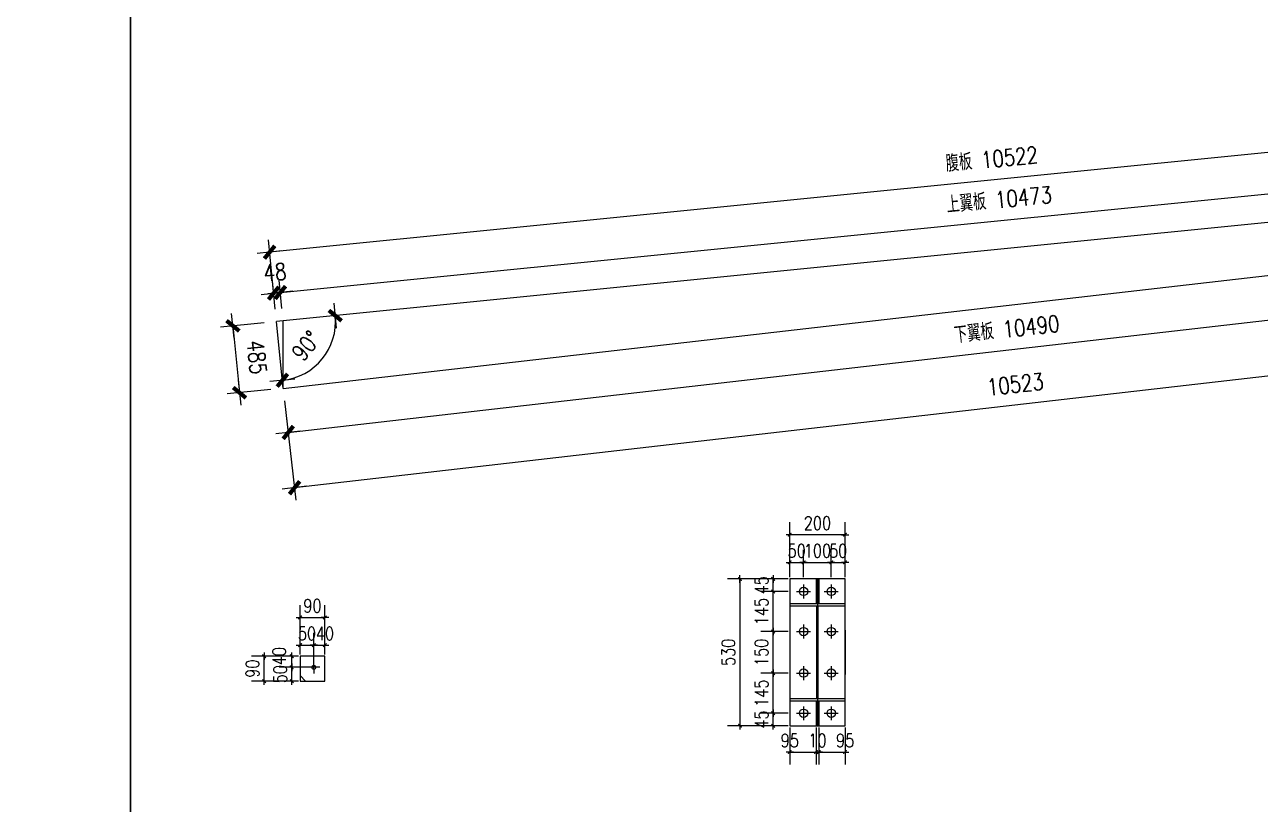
# Model space of a CAD drawing. Header units: millimetres. Extents: x 2287919 to 2522484, y -1845182 to -1736911.
# Drawn here: x 2468260 to 2477191, y -1822177 to -1816546 of the extents above; entities that cross this region are included whole.
import ezdxf

# ---------------------------------------------------------------- set-up
doc = ezdxf.new("R2010")
doc.units = ezdxf.units.MM
doc.header["$LTSCALE"] = 1000
doc.header["$PDMODE"] = 34
doc.styles.add('DIM_FONT', font='simplex.shx', dxfattribs={"width": 0.8, "bigfont": 'hztxt.shx'})
doc.dimstyles.new('WGH(1)', dxfattribs={"dimscale": 1.2, "dimtxt": 100, "dimasz": 0.5, "dimexe": 75, "dimexo": 75, "dimgap": 75, "dimtad": 1, "dimdec": 0, "dimzin": 0, "dimdsep": 46, "dimtxsty": 'DIM_FONT', "dimblk1": '_DIMX', "dimblk2": '_DIMX', "dimsah": 1, "dimcen": 0.09, "dimclrd": 3, "dimclre": 3, "dimclrt": 7, "dimadec": 0, "dimazin": 0, "dimtfac": 1, "dimtdec": 0, "dimtix": 1, "dimtmove": 2, "dimatfit": 3, "dimldrblk": '_DIMX', "dimfxl": 1, "dimtolj": 1, "dimtzin": 0, "dimarcsym": 0})

# ---------------------------------------------------------------- blocks, each defined once
blk = doc.blocks.new('_DIMX')
blk.add_line((-150, 0), (150, 0))
at = {"const_width": 50}
blk.add_lwpolyline([(-70, -70), (70, 70)], dxfattribs=at)
blk = doc.blocks.new('*D1169')
at = {"color": 3, "lineweight": -2}
for p, q in [((2469990.4, -1818698.9), (2469674.9, -1818730.5)), ((2469764.6, -1818722.1), (2469812.7, -1819204)), ((2470038.7, -1819182), (2469723.2, -1819213.5))]:
    blk.add_line(p, q, dxfattribs=at)
at = {"layer": 'Defpoints', "color": 0}
for p in [(2470080, -1818690), (2470128.2, -1819173.1), (2469812.8, -1819204.6)]:
    blk.add_point(p, dxfattribs=at)
at = {"color": 3, "lineweight": -2, "xscale": 0.6, "yscale": 0.6, "zscale": 0.6}
for p, rotation in [((2469764.5, -1818721.5), 95.70375005277484), ((2469812.8, -1819204.6), 275.7037500527748)]:
    blk.add_blockref('_DIMX', p, dxfattribs=dict(at, rotation=rotation))
at = {"color": 7, "insert": (2469937.9, -1818948.1), "char_height": 120, "attachment_point": 5, "rotation": 275.70375, "style": 'DIM_FONT'}
blk.add_mtext('\\A1;485', dxfattribs=at)
blk = doc.blocks.new('*D1171')
at = {"color": 3, "lineweight": -2}
for p, q in [((2470119.3, -1818595.6), (2470098.9, -1818390.9)), ((2470071.1, -1818600.4), (2470050.6, -1818395.8)), ((2470059.6, -1818485.3), (2470107.8, -1818480.5)), ((2470108.4, -1818480.4), (2470109, -1818480.4)), ((2470059, -1818485.4), (2470058.4, -1818485.4))]:
    blk.add_line(p, q, dxfattribs=at)
at = {"layer": 'Defpoints', "color": 0}
for p in [(2470107.8, -1818480.5), (2470080, -1818690), (2470128.2, -1818685.2)]:
    blk.add_point(p, dxfattribs=at)
at = {"color": 3, "lineweight": -2, "xscale": 0.6, "yscale": 0.6, "zscale": 0.6}
for p, rotation in [((2470059.6, -1818485.3), 5.703750053168646), ((2470107.8, -1818480.5), 185.7037500531686)]:
    blk.add_blockref('_DIMX', p, dxfattribs=dict(at, rotation=rotation))
at = {"color": 7, "insert": (2470068.8, -1818333.6), "char_height": 120, "attachment_point": 5, "rotation": 5.70375, "style": 'DIM_FONT'}
blk.add_mtext('\\A1;48', dxfattribs=at)
blk = doc.blocks.new('*D1172')
at = {"color": 3, "lineweight": -2}
for p, q in [((2480540.8, -1817554.7), (2480520.4, -1817350)), ((2470108.4, -1818480.4), (2480528.7, -1817439.7)), ((2470119.3, -1818595.6), (2470098.9, -1818390.9))]:
    blk.add_line(p, q, dxfattribs=at)
at = {"layer": 'Defpoints', "color": 0}
for p in [(2480529.3, -1817439.6), (2480549.7, -1817644.3), (2470128.2, -1818685.2)]:
    blk.add_point(p, dxfattribs=at)
at = {"color": 3, "lineweight": -2, "xscale": 0.6, "yscale": 0.6, "zscale": 0.6}
for p, rotation in [((2480529.3, -1817439.6), 5.703750053135537), ((2470107.8, -1818480.5), 185.7037500531356)]:
    blk.add_blockref('_DIMX', p, dxfattribs=dict(at, rotation=rotation))
at = {"color": 7, "insert": (2475303.6, -1817810.8), "char_height": 120, "attachment_point": 5, "rotation": 5.70375, "style": 'DIM_FONT'}
blk.add_mtext('\\A1;上翼板 10473', dxfattribs=at)
blk = doc.blocks.new('*D1173')
at = {"color": 3, "lineweight": -2}
for p, q in [((2480540.8, -1817554.7), (2480490.8, -1817054.3)), ((2480499.2, -1817143.9), (2470030.6, -1818189.5)), ((2470071.1, -1818600.4), (2470021.1, -1818100))]:
    blk.add_line(p, q, dxfattribs=at)
at = {"layer": 'Defpoints', "color": 0}
for p in [(2480549.7, -1817644.3), (2470030, -1818189.6), (2470080, -1818690)]:
    blk.add_point(p, dxfattribs=at)
at = {"color": 3, "lineweight": -2, "xscale": 0.6, "yscale": 0.6, "zscale": 0.6}
for p, rotation in [((2480499.8, -1817143.9), 5.703750052841388), ((2470030, -1818189.6), 185.7037500528413)]:
    blk.add_blockref('_DIMX', p, dxfattribs=dict(at, rotation=rotation))
at = {"color": 7, "insert": (2475250, -1817517.5), "char_height": 120, "attachment_point": 5, "rotation": 5.70375, "style": 'DIM_FONT'}
blk.add_mtext('\\A1;腹板 10522', dxfattribs=at)
blk = doc.blocks.new('*D1174')
at = {"color": 3, "lineweight": -2}
for p, q in [((2480560, -1818069.4), (2480596.5, -1818388.1)), ((2470165.3, -1819491.7), (2480585.6, -1818298.7)), ((2470138.5, -1819262.5), (2470175, -1819581.2))]:
    blk.add_line(p, q, dxfattribs=at)
at = {"layer": 'Defpoints', "color": 0}
for p in [(2480549.7, -1817979.9), (2480586.2, -1818298.7), (2470128.2, -1819173.1)]:
    blk.add_point(p, dxfattribs=at)
at = {"color": 3, "lineweight": -2, "xscale": 0.6, "yscale": 0.6, "zscale": 0.6}
for p, rotation in [((2480586.2, -1818298.7), 6.531281720880648), ((2470164.7, -1819491.8), 186.5312817208806)]:
    blk.add_blockref('_DIMX', p, dxfattribs=dict(at, rotation=rotation))
at = {"color": 7, "insert": (2475358.4, -1818746.2), "char_height": 120, "attachment_point": 5, "rotation": 6.53128, "style": 'DIM_FONT'}
blk.add_mtext('\\A1;下翼板 10490', dxfattribs=at)
blk = doc.blocks.new('*D1176')
at = {"color": 3, "lineweight": -2}
for p, q in [((2480593.1, -1818065.6), (2480675.3, -1818783.4)), ((2480664.5, -1818694), (2470211, -1819890.8)), ((2470138.5, -1819262.5), (2470220.7, -1819980.3))]:
    blk.add_line(p, q, dxfattribs=at)
at = {"layer": 'Defpoints', "color": 0}
for p in [(2480582.9, -1817976.1), (2470128.2, -1819173.1), (2470210.4, -1819890.9)]:
    blk.add_point(p, dxfattribs=at)
at = {"color": 3, "lineweight": -2, "xscale": 0.6, "yscale": 0.6, "zscale": 0.6}
for p, rotation in [((2480665.1, -1818694), 6.531281720879526), ((2470210.4, -1819890.9), 186.5312817208795)]:
    blk.add_blockref('_DIMX', p, dxfattribs=dict(at, rotation=rotation))
at = {"color": 7, "insert": (2475420.7, -1819143.4), "char_height": 120, "attachment_point": 5, "rotation": 6.53128, "style": 'DIM_FONT'}
blk.add_mtext('\\A1;10523', dxfattribs=at)
blk = doc.blocks.new('*D1177')
at = {"color": 3, "lineweight": -2}
blk.add_arc((2470080, -1818690), 426.8, 275.78431, 5.62319, dxfattribs=at)
at = {"layer": 'Defpoints', "color": 0}
for p in [(2480549.7, -1817644.3), (2470080, -1818690), (2470080, -1818690), (2470329.1, -1819036.5), (2470128.2, -1819173.1)]:
    blk.add_point(p, dxfattribs=at)
at = {"color": 3, "lineweight": -2, "xscale": 0.6, "yscale": 0.6, "zscale": 0.6}
for p, rotation in [((2470504.6, -1818647.6), 95.6634721577545), ((2470122.4, -1819114.6), 185.7440279479032)]:
    blk.add_blockref('_DIMX', p, dxfattribs=dict(at, rotation=rotation))
at = {"color": 7, "insert": (2470294.2, -1818865.3), "char_height": 120, "attachment_point": 5, "rotation": 50.70375, "style": 'DIM_FONT'}
blk.add_mtext('\\A1;90°', dxfattribs=at)
blk = doc.blocks.new('*D1178')
at = {"color": 3, "lineweight": -2}
blk.add_arc((2480549.7, -1817644.3), 294.4, 185.82054, 275.58696, dxfattribs=at)
at = {"layer": 'Defpoints', "color": 0}
for p in [(2480549.7, -1817644.3), (2480549.7, -1817644.3), (2480310.7, -1817816.1), (2480582.9, -1817976.1), (2470080, -1818690)]:
    blk.add_point(p, dxfattribs=at)
at = {"color": 3, "lineweight": -2, "xscale": 0.6, "yscale": 0.6, "zscale": 0.6}
for p, rotation in [((2480256.8, -1817673.5), 95.76214294693328), ((2480579, -1817937.2), 5.645357158663734)]:
    blk.add_blockref('_DIMX', p, dxfattribs=dict(at, rotation=rotation))
at = {"color": 7, "insert": (2480458.3, -1817756), "char_height": 120, "attachment_point": 5, "rotation": 320.70375, "style": 'DIM_FONT'}
blk.add_mtext('\\A1;90°', dxfattribs=at)
blk = doc.blocks.new('*D1179')
at = {"color": 3, "lineweight": -2}
for p, q in [((2470324, -1821188), (2470100, -1821188)), ((2470190, -1821187.82), (2470190, -1821187.64)), ((2470190, -1821288), (2470190, -1821188)), ((2470238, -1821288), (2470100, -1821288)), ((2470190, -1821288.18), (2470190, -1821288.36))]:
    blk.add_line(p, q, dxfattribs=at)
at = {"layer": 'Defpoints', "color": 0}
for p in [(2470190, -1821188), (2470336, -1821188), (2470250, -1821288)]:
    blk.add_point(p, dxfattribs=at)
at = {"color": 3, "lineweight": -2, "xscale": 0.18, "yscale": 0.18, "zscale": 0.18}
for p, rotation in [((2470190, -1821188), 270), ((2470190, -1821288), 90)]:
    blk.add_blockref('_DIMX', p, dxfattribs=dict(at, rotation=rotation))
at = {"color": 7, "insert": (2470106, -1821238), "char_height": 96, "attachment_point": 5, "rotation": 90, "style": 'DIM_FONT'}
blk.add_mtext('\\A1;50', dxfattribs=at)
blk = doc.blocks.new('*D1180')
at = {"color": 3, "lineweight": -2}
for p, q in [((2470238, -1821108), (2470100, -1821108)), ((2470190, -1821187.82), (2470190, -1821108.18)), ((2470324, -1821188), (2470100, -1821188))]:
    blk.add_line(p, q, dxfattribs=at)
at = {"layer": 'Defpoints', "color": 0}
for p in [(2470190, -1821108), (2470250, -1821108), (2470336, -1821188)]:
    blk.add_point(p, dxfattribs=at)
at = {"color": 3, "lineweight": -2, "xscale": 0.18, "yscale": 0.18, "zscale": 0.18}
for p, rotation in [((2470190, -1821108), 90), ((2470190, -1821188), 270)]:
    blk.add_blockref('_DIMX', p, dxfattribs=dict(at, rotation=rotation))
at = {"color": 7, "insert": (2470100, -1821108), "char_height": 96, "attachment_point": 5, "rotation": 90, "style": 'DIM_FONT'}
blk.add_mtext('\\A1;40', dxfattribs=at)
blk = doc.blocks.new('*D1181')
at = {"color": 3, "lineweight": -2}
for p, q in [((2470250, -1821096), (2470250, -1820938)), ((2470350, -1821162), (2470350, -1820938)), ((2470249.82, -1821028), (2470249.64, -1821028)), ((2470250, -1821028), (2470350, -1821028)), ((2470350.18, -1821028), (2470350.36, -1821028))]:
    blk.add_line(p, q, dxfattribs=at)
at = {"layer": 'Defpoints', "color": 0}
for p in [(2470350, -1821028), (2470250, -1821108), (2470350, -1821174)]:
    blk.add_point(p, dxfattribs=at)
at = {"color": 3, "lineweight": -2, "xscale": 0.18, "yscale": 0.18, "zscale": 0.18}
blk.add_blockref('_DIMX', (2470250, -1821028), dxfattribs=at)
at = {"color": 3, "lineweight": -2, "xscale": 0.18, "yscale": 0.18, "zscale": 0.18, "rotation": 180}
blk.add_blockref('_DIMX', (2470350, -1821028), dxfattribs=at)
at = {"color": 7, "insert": (2470300, -1820944), "char_height": 96, "attachment_point": 5, "style": 'DIM_FONT'}
blk.add_mtext('\\A1;50', dxfattribs=at)
blk = doc.blocks.new('*D1182')
at = {"color": 3, "lineweight": -2}
for p, q in [((2470350, -1821162), (2470350, -1820938)), ((2470430, -1821096), (2470430, -1820938)), ((2470350.18, -1821028), (2470429.82, -1821028))]:
    blk.add_line(p, q, dxfattribs=at)
at = {"layer": 'Defpoints', "color": 0}
for p in [(2470430, -1821028), (2470430, -1821108), (2470350, -1821174)]:
    blk.add_point(p, dxfattribs=at)
at = {"color": 3, "lineweight": -2, "xscale": 0.18, "yscale": 0.18, "zscale": 0.18, "rotation": 180}
blk.add_blockref('_DIMX', (2470350, -1821028), dxfattribs=at)
at = {"color": 3, "lineweight": -2, "xscale": 0.18, "yscale": 0.18, "zscale": 0.18}
blk.add_blockref('_DIMX', (2470430, -1821028), dxfattribs=at)
at = {"color": 7, "insert": (2470430, -1820944), "char_height": 96, "attachment_point": 5, "style": 'DIM_FONT'}
blk.add_mtext('\\A1;40', dxfattribs=at)
blk = doc.blocks.new('*D1183')
at = {"color": 3, "lineweight": -2}
for p, q in [((2470250, -1821096), (2470250, -1820738)), ((2470430, -1821096), (2470430, -1820738)), ((2470249.82, -1820828), (2470249.64, -1820828)), ((2470250, -1820828), (2470430, -1820828)), ((2470430.18, -1820828), (2470430.36, -1820828))]:
    blk.add_line(p, q, dxfattribs=at)
at = {"layer": 'Defpoints', "color": 0}
for p in [(2470430, -1820828), (2470250, -1821108), (2470430, -1821108)]:
    blk.add_point(p, dxfattribs=at)
at = {"color": 3, "lineweight": -2, "xscale": 0.18, "yscale": 0.18, "zscale": 0.18}
blk.add_blockref('_DIMX', (2470250, -1820828), dxfattribs=at)
at = {"color": 3, "lineweight": -2, "xscale": 0.18, "yscale": 0.18, "zscale": 0.18, "rotation": 180}
blk.add_blockref('_DIMX', (2470430, -1820828), dxfattribs=at)
at = {"color": 7, "insert": (2470340, -1820744), "char_height": 96, "attachment_point": 5, "style": 'DIM_FONT'}
blk.add_mtext('\\A1;90', dxfattribs=at)
blk = doc.blocks.new('*D1184')
at = {"color": 3, "lineweight": -2}
for p, q in [((2470238, -1821108), (2469900, -1821108)), ((2469990, -1821107.82), (2469990, -1821107.64)), ((2469990, -1821288), (2469990, -1821108)), ((2470238, -1821288), (2469900, -1821288)), ((2469990, -1821288.18), (2469990, -1821288.36))]:
    blk.add_line(p, q, dxfattribs=at)
at = {"layer": 'Defpoints', "color": 0}
for p in [(2469990, -1821108), (2470250, -1821108), (2470250, -1821288)]:
    blk.add_point(p, dxfattribs=at)
at = {"color": 3, "lineweight": -2, "xscale": 0.18, "yscale": 0.18, "zscale": 0.18}
for p, rotation in [((2469990, -1821108), 270), ((2469990, -1821288), 90)]:
    blk.add_blockref('_DIMX', p, dxfattribs=dict(at, rotation=rotation))
at = {"color": 7, "insert": (2469906, -1821198), "char_height": 96, "attachment_point": 5, "rotation": 90, "style": 'DIM_FONT'}
blk.add_mtext('\\A1;90', dxfattribs=at)
blk = doc.blocks.new('*D1141')
at = {"color": 3, "lineweight": -2}
for p, q in [((2473778, -1821520), (2473580, -1821520)), ((2473670, -1821519.82), (2473670, -1821519.64)), ((2473670, -1821610), (2473670, -1821520)), ((2473778, -1821610), (2473580, -1821610)), ((2473670, -1821610.18), (2473670, -1821610.36))]:
    blk.add_line(p, q, dxfattribs=at)
at = {"layer": 'Defpoints', "color": 0}
for p in [(2473670, -1821520), (2473790, -1821520), (2473790, -1821610)]:
    blk.add_point(p, dxfattribs=at)
at = {"color": 3, "lineweight": -2, "xscale": 0.18, "yscale": 0.18, "zscale": 0.18}
for p, rotation in [((2473670, -1821520), 270), ((2473670, -1821610), 90)]:
    blk.add_blockref('_DIMX', p, dxfattribs=dict(at, rotation=rotation))
at = {"color": 7, "insert": (2473586, -1821565), "char_height": 96, "attachment_point": 5, "rotation": 90, "style": 'DIM_FONT'}
blk.add_mtext('\\A1;45', dxfattribs=at)
blk = doc.blocks.new('*D1142')
at = {"color": 3, "lineweight": -2}
for p, q in [((2473778, -1821230), (2473580, -1821230)), ((2473670, -1821519.82), (2473670, -1821230.18)), ((2473778, -1821520), (2473580, -1821520))]:
    blk.add_line(p, q, dxfattribs=at)
at = {"layer": 'Defpoints', "color": 0}
for p in [(2473670, -1821230), (2473790, -1821230), (2473790, -1821520)]:
    blk.add_point(p, dxfattribs=at)
at = {"color": 3, "lineweight": -2, "xscale": 0.18, "yscale": 0.18, "zscale": 0.18}
for p, rotation in [((2473670, -1821230), 90), ((2473670, -1821520), 270)]:
    blk.add_blockref('_DIMX', p, dxfattribs=dict(at, rotation=rotation))
at = {"color": 7, "insert": (2473586, -1821375), "char_height": 96, "attachment_point": 5, "rotation": 90, "style": 'DIM_FONT'}
blk.add_mtext('\\A1;145', dxfattribs=at)
blk = doc.blocks.new('*D1143')
at = {"color": 3, "lineweight": -2}
for p, q in [((2473778, -1820930), (2473580, -1820930)), ((2473670, -1821229.82), (2473670, -1820930.18)), ((2473778, -1821230), (2473580, -1821230))]:
    blk.add_line(p, q, dxfattribs=at)
at = {"layer": 'Defpoints', "color": 0}
for p in [(2473670, -1820930), (2473790, -1820930), (2473790, -1821230)]:
    blk.add_point(p, dxfattribs=at)
at = {"color": 3, "lineweight": -2, "xscale": 0.18, "yscale": 0.18, "zscale": 0.18}
for p, rotation in [((2473670, -1820930), 90), ((2473670, -1821230), 270)]:
    blk.add_blockref('_DIMX', p, dxfattribs=dict(at, rotation=rotation))
at = {"color": 7, "insert": (2473586, -1821080), "char_height": 96, "attachment_point": 5, "rotation": 90, "style": 'DIM_FONT'}
blk.add_mtext('\\A1;150', dxfattribs=at)
blk = doc.blocks.new('*D1144')
at = {"color": 3, "lineweight": -2}
for p, q in [((2473778, -1820640), (2473580, -1820640)), ((2473670, -1820929.82), (2473670, -1820640.18)), ((2473778, -1820930), (2473580, -1820930))]:
    blk.add_line(p, q, dxfattribs=at)
at = {"layer": 'Defpoints', "color": 0}
for p in [(2473670, -1820640), (2473790, -1820640), (2473790, -1820930)]:
    blk.add_point(p, dxfattribs=at)
at = {"color": 3, "lineweight": -2, "xscale": 0.18, "yscale": 0.18, "zscale": 0.18}
for p, rotation in [((2473670, -1820640), 90), ((2473670, -1820930), 270)]:
    blk.add_blockref('_DIMX', p, dxfattribs=dict(at, rotation=rotation))
at = {"color": 7, "insert": (2473586, -1820785), "char_height": 96, "attachment_point": 5, "rotation": 90, "style": 'DIM_FONT'}
blk.add_mtext('\\A1;145', dxfattribs=at)
blk = doc.blocks.new('*D1145')
at = {"color": 3, "lineweight": -2}
for p, q in [((2473778, -1820550), (2473580, -1820550)), ((2473670, -1820549.82), (2473670, -1820549.64)), ((2473670, -1820640), (2473670, -1820550)), ((2473778, -1820640), (2473580, -1820640)), ((2473670, -1820640.18), (2473670, -1820640.36))]:
    blk.add_line(p, q, dxfattribs=at)
at = {"layer": 'Defpoints', "color": 0}
for p in [(2473670, -1820550), (2473790, -1820550), (2473790, -1820640)]:
    blk.add_point(p, dxfattribs=at)
at = {"color": 3, "lineweight": -2, "xscale": 0.18, "yscale": 0.18, "zscale": 0.18}
for p, rotation in [((2473670, -1820550), 270), ((2473670, -1820640), 90)]:
    blk.add_blockref('_DIMX', p, dxfattribs=dict(at, rotation=rotation))
at = {"color": 7, "insert": (2473586, -1820595), "char_height": 96, "attachment_point": 5, "rotation": 90, "style": 'DIM_FONT'}
blk.add_mtext('\\A1;45', dxfattribs=at)
blk = doc.blocks.new('*D1146')
at = {"color": 3, "lineweight": -2}
for p, q in [((2473790, -1820538), (2473790, -1820340)), ((2473890, -1820538), (2473890, -1820340)), ((2473789.82, -1820430), (2473789.64, -1820430)), ((2473790, -1820430), (2473890, -1820430)), ((2473890.18, -1820430), (2473890.36, -1820430))]:
    blk.add_line(p, q, dxfattribs=at)
at = {"layer": 'Defpoints', "color": 0}
for p in [(2473890, -1820430), (2473790, -1820550), (2473890, -1820550)]:
    blk.add_point(p, dxfattribs=at)
at = {"color": 3, "lineweight": -2, "xscale": 0.18, "yscale": 0.18, "zscale": 0.18}
blk.add_blockref('_DIMX', (2473790, -1820430), dxfattribs=at)
at = {"color": 3, "lineweight": -2, "xscale": 0.18, "yscale": 0.18, "zscale": 0.18, "rotation": 180}
blk.add_blockref('_DIMX', (2473890, -1820430), dxfattribs=at)
at = {"color": 7, "insert": (2473840, -1820346), "char_height": 96, "attachment_point": 5, "style": 'DIM_FONT'}
blk.add_mtext('\\A1;50', dxfattribs=at)
blk = doc.blocks.new('*D1147')
at = {"color": 3, "lineweight": -2}
for p, q in [((2473890, -1820538), (2473890, -1820340)), ((2474090, -1820538), (2474090, -1820340)), ((2473889.82, -1820430), (2473889.64, -1820430)), ((2473890, -1820430), (2474090, -1820430)), ((2474090.18, -1820430), (2474090.36, -1820430))]:
    blk.add_line(p, q, dxfattribs=at)
at = {"layer": 'Defpoints', "color": 0}
for p in [(2474090, -1820430), (2473890, -1820550), (2474090, -1820550)]:
    blk.add_point(p, dxfattribs=at)
at = {"color": 3, "lineweight": -2, "xscale": 0.18, "yscale": 0.18, "zscale": 0.18}
blk.add_blockref('_DIMX', (2473890, -1820430), dxfattribs=at)
at = {"color": 3, "lineweight": -2, "xscale": 0.18, "yscale": 0.18, "zscale": 0.18, "rotation": 180}
blk.add_blockref('_DIMX', (2474090, -1820430), dxfattribs=at)
at = {"color": 7, "insert": (2473990, -1820346), "char_height": 96, "attachment_point": 5, "style": 'DIM_FONT'}
blk.add_mtext('\\A1;100', dxfattribs=at)
blk = doc.blocks.new('*D1154')
at = {"color": 3, "lineweight": -2}
for p, q in [((2474090, -1820538), (2474090, -1820340)), ((2474190, -1820538), (2474190, -1820340)), ((2474089.82, -1820430), (2474089.64, -1820430)), ((2474090, -1820430), (2474190, -1820430)), ((2474190.18, -1820430), (2474190.36, -1820430))]:
    blk.add_line(p, q, dxfattribs=at)
at = {"layer": 'Defpoints', "color": 0}
for p in [(2474190, -1820430), (2474090, -1820550), (2474190, -1820550)]:
    blk.add_point(p, dxfattribs=at)
at = {"color": 3, "lineweight": -2, "xscale": 0.18, "yscale": 0.18, "zscale": 0.18}
blk.add_blockref('_DIMX', (2474090, -1820430), dxfattribs=at)
at = {"color": 3, "lineweight": -2, "xscale": 0.18, "yscale": 0.18, "zscale": 0.18, "rotation": 180}
blk.add_blockref('_DIMX', (2474190, -1820430), dxfattribs=at)
at = {"color": 7, "insert": (2474140, -1820346), "char_height": 96, "attachment_point": 5, "style": 'DIM_FONT'}
blk.add_mtext('\\A1;50', dxfattribs=at)
blk = doc.blocks.new('*D1155')
at = {"color": 3, "lineweight": -2}
for p, q in [((2473790, -1820538), (2473790, -1820140)), ((2474190, -1820538), (2474190, -1820140)), ((2474189.82, -1820230), (2473790.18, -1820230))]:
    blk.add_line(p, q, dxfattribs=at)
at = {"layer": 'Defpoints', "color": 0}
for p in [(2473790, -1820230), (2473790, -1820550), (2474190, -1820550)]:
    blk.add_point(p, dxfattribs=at)
at = {"color": 3, "lineweight": -2, "xscale": 0.18, "yscale": 0.18, "zscale": 0.18, "rotation": 180}
blk.add_blockref('_DIMX', (2473790, -1820230), dxfattribs=at)
at = {"color": 3, "lineweight": -2, "xscale": 0.18, "yscale": 0.18, "zscale": 0.18}
blk.add_blockref('_DIMX', (2474190, -1820230), dxfattribs=at)
at = {"color": 7, "insert": (2473990, -1820146), "char_height": 96, "attachment_point": 5, "style": 'DIM_FONT'}
blk.add_mtext('\\A1;200', dxfattribs=at)
blk = doc.blocks.new('*D1148')
at = {"color": 3, "lineweight": -2}
for p, q in [((2473778, -1820550), (2473340, -1820550)), ((2473430, -1820550.18), (2473430, -1821609.82)), ((2473778, -1821610), (2473340, -1821610))]:
    blk.add_line(p, q, dxfattribs=at)
at = {"layer": 'Defpoints', "color": 0}
for p in [(2473790, -1820550), (2473430, -1821610), (2473790, -1821610)]:
    blk.add_point(p, dxfattribs=at)
at = {"color": 3, "lineweight": -2, "xscale": 0.18, "yscale": 0.18, "zscale": 0.18}
for p, rotation in [((2473430, -1820550), 90), ((2473430, -1821610), 270)]:
    blk.add_blockref('_DIMX', p, dxfattribs=dict(at, rotation=rotation))
at = {"color": 7, "insert": (2473346, -1821080), "char_height": 96, "attachment_point": 5, "rotation": 90, "style": 'DIM_FONT'}
blk.add_mtext('\\A1;530', dxfattribs=at)
blk = doc.blocks.new('*D1156')
at = {"color": 3, "lineweight": -2}
for p, q in [((2473790, -1821622), (2473790, -1821890)), ((2473980, -1821622), (2473980, -1821890)), ((2473790.18, -1821800), (2473979.82, -1821800))]:
    blk.add_line(p, q, dxfattribs=at)
at = {"layer": 'Defpoints', "color": 0}
for p in [(2473790, -1821610), (2473980, -1821610), (2473980, -1821800)]:
    blk.add_point(p, dxfattribs=at)
at = {"color": 3, "lineweight": -2, "xscale": 0.18, "yscale": 0.18, "zscale": 0.18, "rotation": 180}
blk.add_blockref('_DIMX', (2473790, -1821800), dxfattribs=at)
at = {"color": 3, "lineweight": -2, "xscale": 0.18, "yscale": 0.18, "zscale": 0.18}
blk.add_blockref('_DIMX', (2473980, -1821800), dxfattribs=at)
at = {"color": 7, "insert": (2473790, -1821716), "char_height": 96, "attachment_point": 5, "style": 'DIM_FONT'}
blk.add_mtext('\\A1;95', dxfattribs=at)
blk = doc.blocks.new('*D1157')
at = {"color": 3, "lineweight": -2}
for p, q in [((2473980, -1821622), (2473980, -1821890)), ((2474000, -1821622), (2474000, -1821890)), ((2473979.82, -1821800), (2473979.64, -1821800)), ((2473980, -1821800), (2474000, -1821800)), ((2474000.18, -1821800), (2474000.36, -1821800))]:
    blk.add_line(p, q, dxfattribs=at)
at = {"layer": 'Defpoints', "color": 0}
for p in [(2473980, -1821610), (2474000, -1821610), (2474000, -1821800)]:
    blk.add_point(p, dxfattribs=at)
at = {"color": 3, "lineweight": -2, "xscale": 0.18, "yscale": 0.18, "zscale": 0.18}
blk.add_blockref('_DIMX', (2473980, -1821800), dxfattribs=at)
at = {"color": 3, "lineweight": -2, "xscale": 0.18, "yscale": 0.18, "zscale": 0.18, "rotation": 180}
blk.add_blockref('_DIMX', (2474000, -1821800), dxfattribs=at)
at = {"color": 7, "insert": (2473990, -1821716), "char_height": 96, "attachment_point": 5, "style": 'DIM_FONT'}
blk.add_mtext('\\A1;10', dxfattribs=at)
blk = doc.blocks.new('*D1158')
at = {"color": 3, "lineweight": -2}
for p, q in [((2474000, -1821622), (2474000, -1821890)), ((2474190, -1821622), (2474190, -1821890)), ((2474000.18, -1821800), (2474189.82, -1821800))]:
    blk.add_line(p, q, dxfattribs=at)
at = {"layer": 'Defpoints', "color": 0}
for p in [(2474000, -1821610), (2474190, -1821610), (2474190, -1821800)]:
    blk.add_point(p, dxfattribs=at)
at = {"color": 3, "lineweight": -2, "xscale": 0.18, "yscale": 0.18, "zscale": 0.18, "rotation": 180}
blk.add_blockref('_DIMX', (2474000, -1821800), dxfattribs=at)
at = {"color": 3, "lineweight": -2, "xscale": 0.18, "yscale": 0.18, "zscale": 0.18}
blk.add_blockref('_DIMX', (2474190, -1821800), dxfattribs=at)
at = {"color": 7, "insert": (2474190, -1821716), "char_height": 96, "attachment_point": 5, "style": 'DIM_FONT'}
blk.add_mtext('\\A1;95', dxfattribs=at)

msp = doc.modelspace()

# ---------------------------------------------------------------- linework, layer by layer
for p, q in [((2480549.7, -1817644.3), (2470080, -1818690)), ((2470128.2, -1819173.1), (2480582.9, -1817976.1)), ((2470128.2, -1819173.1), (2470128.2, -1818685.2)), ((2473790, -1820550), (2473790, -1821610)), ((2474190, -1820550), (2473790, -1820550)), ((2473890, -1820590), (2473890, -1820690)), ((2473980, -1820550), (2473980, -1820730)), ((2474000, -1820550), (2474000, -1820730)), ((2474090, -1820590), (2474090, -1820690)), ((2474190, -1821610), (2474190, -1820550)), ((2473840, -1820640), (2473940, -1820640)), ((2474040, -1820640), (2474140, -1820640)), ((2473990, -1820746), (2473984, -1820746)), ((2473890, -1820880), (2473890, -1820980)), ((2474090, -1820880), (2474090, -1820980)), ((2473840, -1820930), (2473940, -1820930)), ((2474040, -1820930), (2474140, -1820930)), ((2474190, -1820920), (2474190, -1821240)), ((2470250, -1821108), (2470250, -1821288)), ((2470430, -1821108), (2470250, -1821108)), ((2470350, -1821174), (2470350, -1821144)), ((2470430, -1821288), (2470430, -1821108)), ((2470250, -1821248), (2470290, -1821288)), ((2470336, -1821188), (2470306, -1821188)), ((2470394, -1821188), (2470336, -1821188)), ((2470350, -1821202), (2470350, -1821174)), ((2470350, -1821202), (2470350, -1821232)), ((2473840, -1821230), (2473940, -1821230)), ((2473890, -1821180), (2473890, -1821280)), ((2474040, -1821230), (2474140, -1821230)), ((2474090, -1821180), (2474090, -1821280)), ((2470250, -1821288), (2470430, -1821288)), ((2473980, -1821430), (2473980, -1821610)), ((2473984, -1821414), (2473996, -1821414)), ((2474000, -1821430), (2474000, -1821610)), ((2473840, -1821520), (2473940, -1821520)), ((2473890, -1821470), (2473890, -1821570)), ((2474040, -1821520), (2474140, -1821520)), ((2474090, -1821470), (2474090, -1821570)), ((2473790, -1821610), (2474190, -1821610))]:
    msp.add_line(p, q)
at = {"color": 1}
for p, q in [((2470128.2, -1819173.1), (2470080, -1818690)), ((2473990, -1820550), (2473990, -1821610))]:
    msp.add_line(p, q, dxfattribs=at)
at = {"color": 4}
for p, q in [((2474190, -1820730), (2473790, -1820730)), ((2474190, -1820746), (2473790, -1820746)), ((2473984, -1820746), (2473984, -1821414)), ((2473996, -1821414), (2473996, -1820746)), ((2473790, -1821414), (2474190, -1821414)), ((2473790, -1821430), (2474190, -1821430))]:
    msp.add_line(p, q, dxfattribs=at)
for points in [[(2451203.9, -1812912), (2469023.9, -1812912), (2469023.9, -1825512), (2451203.9, -1825512)], [(2469023.9, -1812912), (2486843.9, -1812912), (2486843.9, -1825512), (2469023.9, -1825512)]]:
    msp.add_lwpolyline(points, close=True)
for centre, radius in [((2473890, -1820640), 30), ((2474090, -1820640), 30), ((2473890, -1820930), 30), ((2474090, -1820930), 30), ((2470350, -1821188), 14), ((2473890, -1821230), 30), ((2474090, -1821230), 30), ((2473890, -1821520), 30), ((2474090, -1821520), 30)]:
    msp.add_circle(centre, radius)

# ---------------------------------------------------------------- dimensions: what is measured, and where the dimension line sits
for p1, p2, distance, text, picture, middle in [((2480549.7, -1817644.3), (2470080, -1818690), -502.9, '腹板 10522', '*D1173', (2475250, -1817517.5)), ((2470128.2, -1819173.1), (2480549.7, -1817979.9), -320.8, '下翼板 10490', '*D1174', (2475358.4, -1818746.2))]:
    dim = msp.add_aligned_dim(p1=p1, p2=p2, distance=distance, text=text, dimstyle='WGH(1)')
    dim.commit()
    dim.dimension.update_dxf_attribs({"geometry": picture, "text_midpoint": middle})
dim = msp.add_linear_dim(base=(2480529.3, -1817439.6), p1=(2470128.2, -1818685.2), p2=(2480549.7, -1817644.3), angle=185.70375, text='上翼板 10473', dimstyle='WGH(1)')
dim.commit()
dim.dimension.update_dxf_attribs({"geometry": '*D1172', "text_midpoint": (2475303.6, -1817810.8)})
for base, line1, line2, picture, middle in [((2480310.7, -1817816.1), ((2480582.9, -1817976.1), (2480549.7, -1817644.3)), ((2480549.7, -1817644.3), (2470080, -1818690)), '*D1178', (2480458.3, -1817756)), ((2470329.1, -1819036.5), ((2480549.7, -1817644.3), (2470080, -1818690)), ((2470128.2, -1819173.1), (2470080, -1818690)), '*D1177', (2470294.2, -1818865.3))]:
    dim = msp.add_angular_dim_2l(base=base, line1=line1, line2=line2, dimstyle='WGH(1)')
    dim.commit()
    dim.dimension.update_dxf_attribs({"geometry": picture, "text_midpoint": middle})
for p1, p2, distance, picture, middle in [((2480582.9, -1817976.1), (2470128.2, -1819173.1), 722.5, '*D1176', (2475420.7, -1819143.4)), ((2470080, -1818690), (2470128.2, -1818685.2), 205.7, '*D1171', (2470068.8, -1818333.6)), ((2470080, -1818690), (2470128.2, -1819173.1), -317.1, '*D1169', (2469937.9, -1818948.1))]:
    dim = msp.add_aligned_dim(p1=p1, p2=p2, distance=distance, dimstyle='WGH(1)')
    dim.commit()
    dim.dimension.update_dxf_attribs({"geometry": picture, "text_midpoint": middle})
at = {"color": 1}
for p1, p2, distance, picture, middle in [((2474190, -1820550), (2473790, -1820550), -320, '*D1155', (2473990, -1820146)), ((2473790, -1820550), (2473790, -1821610), -360, '*D1148', (2473346, -1821080)), ((2470250, -1821108), (2470430, -1821108), 280, '*D1183', (2470340, -1820744)), ((2470250, -1821288), (2470250, -1821108), 260, '*D1184', (2469906, -1821198))]:
    dim = msp.add_aligned_dim(p1=p1, p2=p2, distance=distance, dimstyle='WGH(1)', override={"dimtxt": 80, "dimasz": 0.15, "dimexo": 10, "dimgap": 30, "dimlfac": 0.5}, dxfattribs=at)
    dim.commit()
    dim.dimension.update_dxf_attribs({"geometry": picture, "text_midpoint": middle})
for base, p1, p2, picture, middle in [((2473890, -1820430), (2473790, -1820550), (2473890, -1820550), '*D1146', (2473840, -1820346)), ((2474090, -1820430), (2473890, -1820550), (2474090, -1820550), '*D1147', (2473990, -1820346)), ((2474190, -1820430), (2474090, -1820550), (2474190, -1820550), '*D1154', (2474140, -1820346)), ((2470350, -1821028), (2470250, -1821108), (2470350, -1821174), '*D1181', (2470300, -1820944)), ((2474000, -1821800), (2473980, -1821610), (2474000, -1821610), '*D1157', (2473990, -1821716))]:
    dim = msp.add_linear_dim(base=base, p1=p1, p2=p2, dimstyle='WGH(1)', override={"dimtxt": 80, "dimasz": 0.15, "dimexo": 10, "dimgap": 30, "dimlfac": 0.5}, dxfattribs=at)
    dim.commit()
    dim.dimension.update_dxf_attribs({"geometry": picture, "text_midpoint": middle})
for base, p1, p2, picture, middle in [((2473670, -1820550), (2473790, -1820640), (2473790, -1820550), '*D1145', (2473586, -1820595)), ((2473670, -1820640), (2473790, -1820930), (2473790, -1820640), '*D1144', (2473586, -1820785)), ((2473670, -1820930), (2473790, -1821230), (2473790, -1820930), '*D1143', (2473586, -1821080)), ((2470190, -1821188), (2470250, -1821288), (2470336, -1821188), '*D1179', (2470106, -1821238)), ((2473670, -1821230), (2473790, -1821520), (2473790, -1821230), '*D1142', (2473586, -1821375)), ((2473670, -1821520), (2473790, -1821610), (2473790, -1821520), '*D1141', (2473586, -1821565))]:
    dim = msp.add_linear_dim(base=base, p1=p1, p2=p2, angle=90, dimstyle='WGH(1)', override={"dimtxt": 80, "dimasz": 0.15, "dimexo": 10, "dimgap": 30, "dimlfac": 0.5}, dxfattribs=at)
    dim.commit()
    dim.dimension.update_dxf_attribs({"geometry": picture, "text_midpoint": middle})
for base, p1, p2, picture, middle in [((2470430, -1821028), (2470350, -1821174), (2470430, -1821108), '*D1182', (2470430, -1820944)), ((2473980, -1821800), (2473790, -1821610), (2473980, -1821610), '*D1156', (2473790, -1821716)), ((2474190, -1821800), (2474000, -1821610), (2474190, -1821610), '*D1158', (2474190, -1821716))]:
    dim = msp.add_linear_dim(base=base, p1=p1, p2=p2, dimstyle='WGH(1)', override={"dimtxt": 80, "dimasz": 0.15, "dimexo": 10, "dimgap": 30, "dimlfac": 0.5}, dxfattribs=at)
    dim.commit()
    dim.dimension.update_dxf_attribs({"geometry": picture, "text_midpoint": middle, "dimtype": 160})
dim = msp.add_linear_dim(base=(2470190, -1821108), p1=(2470336, -1821188), p2=(2470250, -1821108), angle=90, dimstyle='WGH(1)', override={"dimtxt": 80, "dimasz": 0.15, "dimexo": 10, "dimgap": 30, "dimlfac": 0.5}, dxfattribs=at)
dim.commit()
dim.dimension.update_dxf_attribs({"geometry": '*D1180', "text_midpoint": (2470100, -1821108), "dimtype": 160})

doc.saveas('drawing.dxf')
